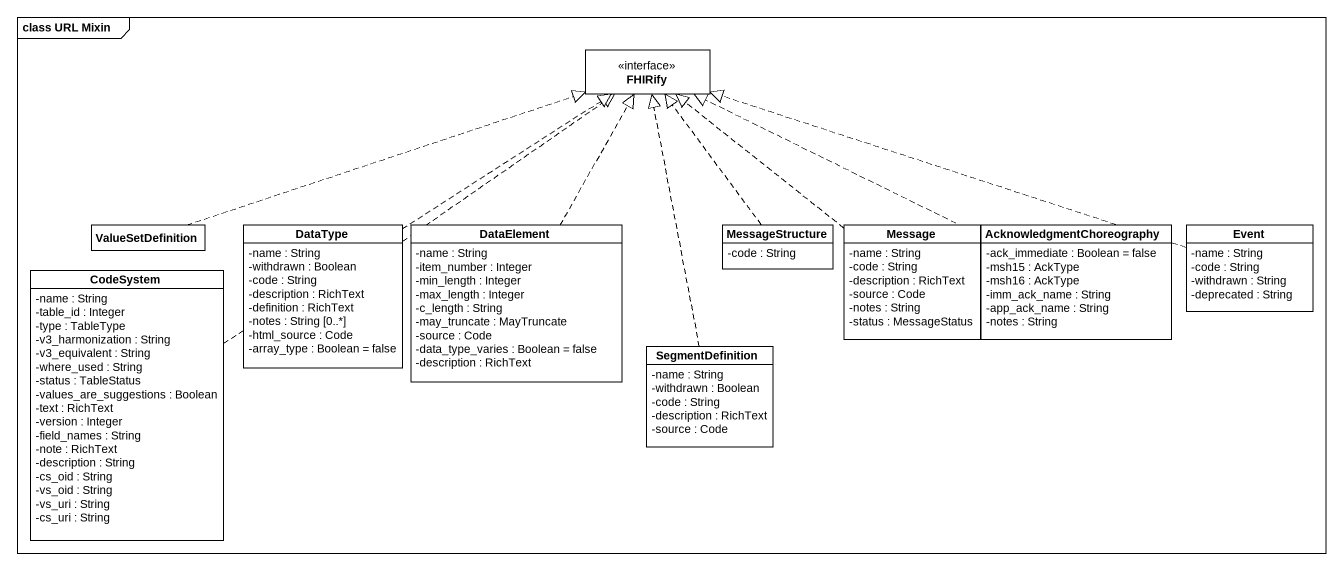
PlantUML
@startuml
mainframe class URL Mixin
hide circle
hide empty members
skinparam classAttributeIconSize 0
interface FHIRify
class ValueSetDefinition
class DataType {
  -name : String
  -withdrawn : Boolean
  -code : String
  -description : RichText
  -definition : RichText
  -notes : String [0..*]
  -html_source : Code
  -array_type : Boolean = false
}
class DataElement {
  -name : String
  -item_number : Integer
  -min_length : Integer
  -max_length : Integer
  -c_length : String
  -may_truncate : MayTruncate
  -source : Code
  -data_type_varies : Boolean = false
  -description : RichText
}
class MessageStructure {
  -code : String
}
class Message {
  -name : String
  -code : String
  -description : RichText
  -source : Code
  -notes : String
  -status : MessageStatus
}
class AcknowledgmentChoreography {
  -ack_immediate : Boolean = false
  -msh15 : AckType
  -msh16 : AckType
  -imm_ack_name : String
  -app_ack_name : String
  -notes : String
}
class Event {
  -name : String
  -code : String
  -withdrawn : String
  -deprecated : String
}
class CodeSystem {
  -name : String
  -table_id : Integer
  -type : TableType
  -v3_harmonization : String
  -v3_equivalent : String
  -where_used : String
  -status : TableStatus
  -values_are_suggestions : Boolean
  -text : RichText
  -version : Integer
  -field_names : String
  -note : RichText
  -description : String
  -cs_oid : String
  -vs_oid : String
  -vs_uri : String
  -cs_uri : String
}
class SegmentDefinition {
  -name : String
  -withdrawn : Boolean
  -code : String
  -description : RichText
  -source : Code
}
ValueSetDefinition .right.|> FHIRify
DataType .up.|> FHIRify
DataElement .up.|> FHIRify
MessageStructure .up.|> FHIRify
Message .up.|> FHIRify
AcknowledgmentChoreography .left.|> FHIRify
Event .left.|> FHIRify
CodeSystem .up.|> FHIRify
SegmentDefinition .up.|> FHIRify
@enduml
